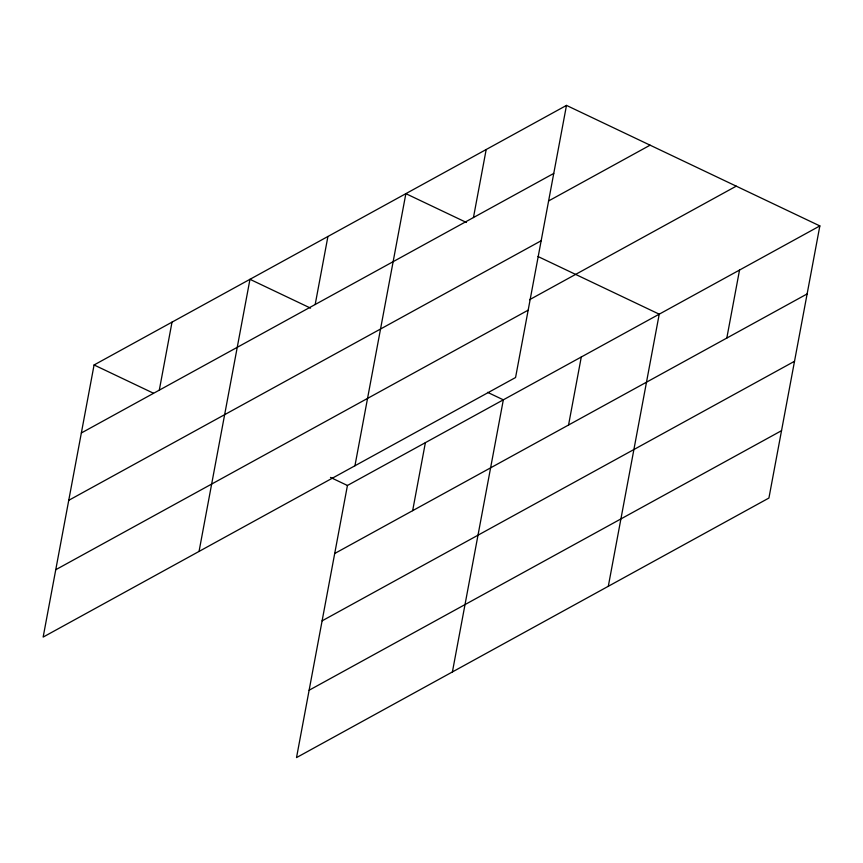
<?xml version="1.0" encoding="UTF-8"?>
<svg xmlns="http://www.w3.org/2000/svg" width="863" height="863" viewBox="0 0 863 863"><rect width="100%" height="100%" fill="white"/><g stroke="black" fill="none" stroke-linecap="round" stroke-linejoin="round"><path stroke-width="1.29" d="M566.484 105.405L94.078 364.963L43.15 637.077L515.567 377.519L566.484 105.405L819.85 225.923L768.922 498.037L296.516 757.595L347.433 485.481L819.85 225.923M159.299 390.152L172.017 322.136M199.051 551.414L249.968 279.31L310.561 308.134M315.189 304.499L327.918 236.484M354.941 465.761L405.869 193.657L466.452 222.481M412.654 510.669L425.383 442.654M473.453 217.541L486.182 149.536M452.406 671.932L503.334 399.828L487.584 392.341M568.555 425.017L581.284 357.002M608.307 586.279L659.224 314.175L538.005 256.516M726.808 338.059L739.537 270.054M81.349 432.978L553.766 173.42M548.534 200.982L650.098 145.178M68.738 500.324L541.155 240.766M529.558 299.709L736.236 186.16M55.75 569.72L528.167 310.162M334.704 553.496L807.121 293.938M322.104 620.842L794.521 361.284M309.116 690.238L781.533 430.68M94.078 364.963L153.452 393.215M330.475 477.412L347.433 485.481"/></g></svg>
